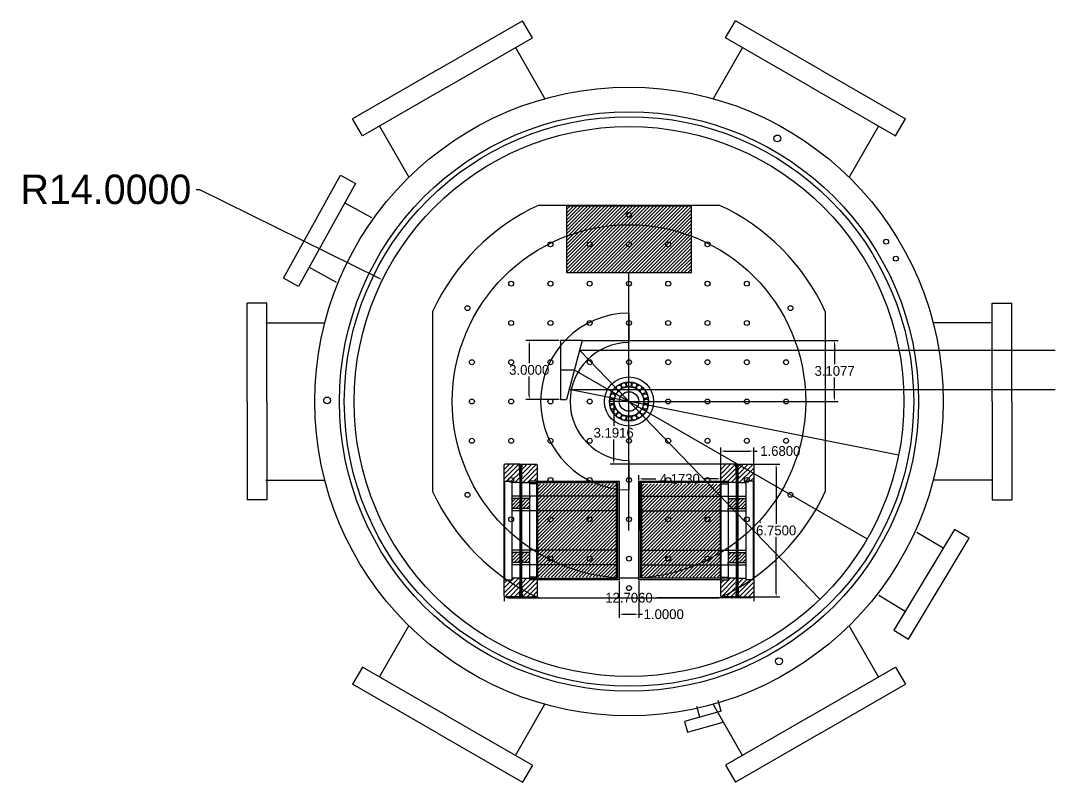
# Model space of a CAD drawing. Header units: inches. Extents: x -84 to 208, y -103 to 33.
# Drawn here: x -34 to 18.6, y -84.5 to -45.7 of the extents above; entities that cross this region are included whole.
import ezdxf

# ---------------------------------------------------------------- set-up
doc = ezdxf.new("R2010")
doc.units = ezdxf.units.IN
doc.header["$MEASUREMENT"] = 0
doc.dimstyles.get("Standard").update_dxf_attribs({"dimtxt": 0.5, "dimasz": 0.18, "dimexe": 0.18, "dimexo": 0.0625, "dimgap": 0.09, "dimtad": 0, "dimtih": 1, "dimtoh": 1, "dimdec": 4, "dimzin": 0, "dimdsep": 46, "dimtxsty": 'Standard', "dimcen": 0.09, "dimadec": 0, "dimazin": 0, "dimtfac": 1, "dimtdec": 4, "dimtofl": 0, "dimtmove": 0, "dimatfit": 3, "dimfxl": 1, "dimtolj": 1, "dimtzin": 0, "dimarcsym": 0})
pattern_1 = [(45, (-92.60263, -62.58413), (-0.08838835, 0.08838835), [])]
pattern_2 = [(225, (86.46717, -80.76791), (0.08838835, -0.08838835), [])]

# ---------------------------------------------------------------- blocks, each defined once
blk = doc.blocks.new('*D43')
at = {"color": 0, "lineweight": -2, "transparency": 16777216}
for p, q in [((-25.118, -54.317), (-24.938, -54.317)), ((-24.938, -54.317), (-15.784, -58.834)), ((-3.158, -65.109), (-2.978, -65.109)), ((-3.068, -65.199), (-3.068, -65.019))]:
    blk.add_line(p, q, dxfattribs=at)
at = {"color": 0, "transparency": 16777216}
blk.add_solid([(-15.771, -58.807), (-15.797, -58.861), (-15.622, -58.914)], dxfattribs=at)
at = {"layer": 'Defpoints', "color": 0, "transparency": 16777216}
for p in [(-15.622, -58.914), (-3.068, -65.109)]:
    blk.add_point(p, dxfattribs=at)
at = {"color": 0, "transparency": 16777216, "insert": (-29.708, -54.317), "char_height": 1.5, "attachment_point": 5}
blk.add_mtext('\\A1;R14.0000', dxfattribs=at)
blk = doc.blocks.new('*D44')
at = {"color": 0, "lineweight": -2, "transparency": 16777216}
for p, q in [((-6.617, -62.002), (-8.328, -62.002)), ((-8.148, -62.182), (-8.148, -63.162)), ((-8.148, -64.822), (-8.148, -63.842)), ((-6.617, -65.002), (-8.328, -65.002))]:
    blk.add_line(p, q, dxfattribs=at)
at = {"color": 0, "transparency": 16777216}
for points in [[(-8.178, -62.182), (-8.118, -62.182), (-8.148, -62.002)], [(-8.178, -64.822), (-8.118, -64.822), (-8.148, -65.002)]]:
    blk.add_solid(points, dxfattribs=at)
at = {"layer": 'Defpoints', "color": 0, "transparency": 16777216}
for p in [(-6.554, -62.002), (-8.148, -65.002), (-6.554, -65.002)]:
    blk.add_point(p, dxfattribs=at)
at = {"color": 0, "transparency": 16777216, "insert": (-8.148, -63.502), "char_height": 0.5, "attachment_point": 5}
blk.add_mtext('\\A1;3.0000', dxfattribs=at)
blk = doc.blocks.new('*D45')
at = {"color": 0, "lineweight": -2, "transparency": 16777216}
for p, q in [((-3.13, -65.109), (-4.027, -65.109)), ((-3.847, -65.289), (-3.847, -66.365)), ((-3.847, -68.121), (-3.847, -67.045)), ((-3.13, -68.301), (-4.027, -68.301))]:
    blk.add_line(p, q, dxfattribs=at)
at = {"color": 0, "transparency": 16777216}
for points in [[(-3.877, -65.289), (-3.817, -65.289), (-3.847, -65.109)], [(-3.877, -68.121), (-3.817, -68.121), (-3.847, -68.301)]]:
    blk.add_solid(points, dxfattribs=at)
at = {"layer": 'Defpoints', "color": 0, "transparency": 16777216}
for p in [(-3.068, -65.109), (-3.847, -68.301), (-3.068, -68.301)]:
    blk.add_point(p, dxfattribs=at)
at = {"color": 0, "transparency": 16777216, "insert": (-3.847, -66.705), "char_height": 0.5, "attachment_point": 5}
blk.add_mtext('\\A1;3.1916', dxfattribs=at)
blk = doc.blocks.new('*D46')
at = {"color": 0, "lineweight": -2, "transparency": 16777216}
for p, q in [((3.312, -68.301), (4.608, -68.301)), ((4.428, -68.481), (4.428, -71.336)), ((4.428, -74.871), (4.428, -72.016)), ((3.312, -75.051), (4.608, -75.051))]:
    blk.add_line(p, q, dxfattribs=at)
at = {"color": 0, "transparency": 16777216}
for points in [[(4.398, -68.481), (4.458, -68.481), (4.428, -68.301)], [(4.398, -74.871), (4.458, -74.871), (4.428, -75.051)]]:
    blk.add_solid(points, dxfattribs=at)
at = {"layer": 'Defpoints', "color": 0, "transparency": 16777216}
for p in [(3.249, -68.301), (3.249, -75.051), (4.428, -75.051)]:
    blk.add_point(p, dxfattribs=at)
at = {"color": 0, "transparency": 16777216, "insert": (4.428, -71.676), "char_height": 0.5, "attachment_point": 5}
blk.add_mtext('\\A1;6.7500', dxfattribs=at)
blk = doc.blocks.new('*D47')
at = {"color": 0, "lineweight": -2, "transparency": 16777216}
for p, q in [((-9.421, -75.084), (-9.421, -75.283)), ((-9.241, -75.103), (-4.491, -75.103)), ((3.105, -75.103), (-1.644, -75.103)), ((3.285, -75.083), (3.285, -75.283))]:
    blk.add_line(p, q, dxfattribs=at)
at = {"color": 0, "transparency": 16777216}
for points in [[(-9.241, -75.073), (-9.241, -75.133), (-9.421, -75.103)], [(3.105, -75.073), (3.105, -75.133), (3.285, -75.103)]]:
    blk.add_solid(points, dxfattribs=at)
at = {"layer": 'Defpoints', "color": 0, "transparency": 16777216}
for p in [(-9.421, -75.021), (3.285, -75.021), (3.285, -75.103)]:
    blk.add_point(p, dxfattribs=at)
at = {"color": 0, "transparency": 16777216, "insert": (-3.068, -75.103), "char_height": 0.5, "attachment_point": 5}
blk.add_mtext('\\A1;12.7060', dxfattribs=at)
blk = doc.blocks.new('*D48')
at = {"color": 0, "lineweight": -2, "transparency": 16777216}
for p, q in [((-3.005, -62.002), (7.584, -62.002)), ((7.404, -62.182), (7.404, -63.215)), ((7.404, -64.929), (7.404, -63.895)), ((-3.005, -65.109), (7.584, -65.109))]:
    blk.add_line(p, q, dxfattribs=at)
at = {"color": 0, "transparency": 16777216}
for points in [[(7.374, -62.182), (7.434, -62.182), (7.404, -62.002)], [(7.374, -64.929), (7.434, -64.929), (7.404, -65.109)]]:
    blk.add_solid(points, dxfattribs=at)
at = {"layer": 'Defpoints', "color": 0, "transparency": 16777216}
for p in [(-3.068, -62.002), (-3.068, -65.109), (7.404, -65.109)]:
    blk.add_point(p, dxfattribs=at)
at = {"color": 0, "transparency": 16777216, "insert": (7.404, -63.555), "char_height": 0.5, "attachment_point": 5}
blk.add_mtext('\\A1;3.1077', dxfattribs=at)
blk = doc.blocks.new('*D49')
at = {"color": 0, "lineweight": -2, "transparency": 16777216}
for p, q in [((-3.568, -74.244), (-3.568, -76.12)), ((-2.568, -74.244), (-2.568, -76.12)), ((-3.388, -75.94), (-2.748, -75.94)), ((-2.568, -75.94), (-2.388, -75.94))]:
    blk.add_line(p, q, dxfattribs=at)
at = {"color": 0, "transparency": 16777216}
for points in [[(-3.388, -75.91), (-3.388, -75.97), (-3.568, -75.94)], [(-2.748, -75.91), (-2.748, -75.97), (-2.568, -75.94)]]:
    blk.add_solid(points, dxfattribs=at)
at = {"layer": 'Defpoints', "color": 0, "transparency": 16777216}
for p in [(-3.568, -74.181), (-2.568, -74.181), (-2.568, -75.94)]:
    blk.add_point(p, dxfattribs=at)
at = {"color": 0, "transparency": 16777216, "insert": (-1.298, -75.94), "char_height": 0.5, "attachment_point": 5}
blk.add_mtext('\\A1;1.0000', dxfattribs=at)
blk = doc.blocks.new('*D50')
at = {"color": 0, "lineweight": -2, "transparency": 16777216}
for p, q in [((1.605, -68.268), (1.605, -67.452)), ((1.785, -67.632), (3.105, -67.632)), ((3.285, -68.268), (3.285, -67.452)), ((3.285, -67.632), (3.465, -67.632))]:
    blk.add_line(p, q, dxfattribs=at)
at = {"color": 0, "transparency": 16777216}
for points in [[(1.785, -67.602), (1.785, -67.662), (1.605, -67.632)], [(3.105, -67.602), (3.105, -67.662), (3.285, -67.632)]]:
    blk.add_solid(points, dxfattribs=at)
at = {"layer": 'Defpoints', "color": 0, "transparency": 16777216}
for p in [(3.285, -67.632), (1.605, -68.331), (3.285, -68.331)]:
    blk.add_point(p, dxfattribs=at)
at = {"color": 0, "transparency": 16777216, "insert": (4.639, -67.632), "char_height": 0.5, "attachment_point": 5}
blk.add_mtext('\\A1;1.6800', dxfattribs=at)
blk = doc.blocks.new('*D51')
at = {"color": 0, "lineweight": -2, "transparency": 16777216}
for p, q in [((-2.568, -69.108), (-2.568, -68.868)), ((1.605, -69.108), (1.605, -68.868)), ((-2.388, -69.048), (-1.696, -69.048)), ((1.425, -69.048), (0.734, -69.048))]:
    blk.add_line(p, q, dxfattribs=at)
at = {"color": 0, "transparency": 16777216}
for points in [[(-2.388, -69.018), (-2.388, -69.078), (-2.568, -69.048)], [(1.425, -69.018), (1.425, -69.078), (1.605, -69.048)]]:
    blk.add_solid(points, dxfattribs=at)
at = {"layer": 'Defpoints', "color": 0, "transparency": 16777216}
for p in [(-2.568, -69.171), (1.605, -69.048), (1.605, -69.171)]:
    blk.add_point(p, dxfattribs=at)
at = {"color": 0, "transparency": 16777216, "insert": (-0.481, -69.048), "char_height": 0.5, "attachment_point": 5}
blk.add_mtext('\\A1;4.1730', dxfattribs=at)

msp = doc.modelspace()

# ---------------------------------------------------------------- hatches: boundary and pattern name
h = msp.add_hatch()
h.set_pattern_fill('ANSI31', color=256)
h.set_pattern_definition([(45, (82.6978, -97.03805), (-0.08838835, 0.08838835), [])])
h.paths.add_polyline_path([(-3.06773, -58.54243), (0.10877, -58.54243), (0.10877, -55.16743), (-6.24423, -55.16743), (-6.24423, -58.54243)])
h = msp.add_hatch()
h.set_pattern_fill('ANSI31', color=1)
h.set_pattern_definition(pattern_1)
h.paths.add_polyline_path([(-3.72073, -69.30122), (-7.72073, -69.30122), (-7.72073, -69.92622), (-3.72073, -69.92622)])
h.paths.add_polyline_path([(-3.72073, -69.92622), (-7.72073, -69.92622), (-7.72073, -70.67622), (-3.72073, -70.67622)])
h.paths.add_polyline_path([(-3.72073, -70.67622), (-7.72073, -70.67622), (-7.72073, -71.67622), (-3.72073, -71.67622)])
h.paths.add_polyline_path([(-3.72073, -71.67622), (-7.72073, -71.67622), (-7.72073, -72.67622), (-3.72073, -72.67622)])
h.paths.add_polyline_path([(-3.72073, -72.67622), (-7.72073, -72.67622), (-7.72073, -73.42622), (-3.72073, -73.42622)])
h.paths.add_polyline_path([(-3.72073, -73.42622), (-7.72073, -73.42622), (-7.72073, -74.05121), (-3.72073, -74.05121)])
h = msp.add_hatch()
h.set_pattern_fill('ANSI31', color=1, angle=180)
h.set_pattern_definition(pattern_2)
h.paths.add_polyline_path([(-2.41473, -74.05082), (1.58527, -74.05082), (1.58527, -73.42582), (-2.41473, -73.42582)])
h.paths.add_polyline_path([(-2.41473, -73.42582), (1.58527, -73.42582), (1.58527, -72.67582), (-2.41473, -72.67582)])
h.paths.add_polyline_path([(-2.41473, -72.67582), (1.58527, -72.67582), (1.58527, -71.67582), (-2.41473, -71.67582)])
h.paths.add_polyline_path([(-2.41473, -71.67582), (1.58527, -71.67582), (1.58527, -70.67582), (-2.41473, -70.67582)])
h.paths.add_polyline_path([(-2.41473, -70.67582), (1.58527, -70.67582), (1.58527, -69.92582), (-2.41473, -69.92582)])
h.paths.add_polyline_path([(-2.41473, -69.92582), (1.58527, -69.92582), (1.58527, -69.30083), (-2.41473, -69.30083)])
h = msp.add_hatch()
h.set_pattern_fill('ANSI31', color=256)
h.set_pattern_definition(pattern_1)
h.paths.add_polyline_path([(-8.53073, -70.55122), (-8.12073, -70.55122), (-8.12073, -70.05122), (-8.53073, -70.05122)])
h.paths.add_polyline_path([(-8.63073, -70.55122), (-8.63073, -70.05122), (-9.04073, -70.05122), (-9.04073, -70.55122)])
h.paths.add_polyline_path([(-8.63073, -73.30122), (-8.63073, -72.80122), (-9.04073, -72.80122), (-9.04073, -73.30122)])
h.paths.add_polyline_path([(-8.12073, -72.80122), (-8.53073, -72.80122), (-8.53073, -73.30122), (-8.12073, -73.30122)])
h = msp.add_hatch()
h.set_pattern_fill('ANSI31', color=256, angle=180)
h.set_pattern_definition(pattern_2)
h.paths.add_polyline_path([(2.39527, -72.80082), (1.98527, -72.80082), (1.98527, -73.30082), (2.39527, -73.30082)])
h.paths.add_polyline_path([(2.49527, -72.80082), (2.49527, -73.30082), (2.90527, -73.30082), (2.90527, -72.80082)])
h.paths.add_polyline_path([(2.49527, -70.05082), (2.49527, -70.55082), (2.90527, -70.55082), (2.90527, -70.05082)])
h.paths.add_polyline_path([(1.98527, -70.55082), (2.39527, -70.55082), (2.39527, -70.05082), (1.98527, -70.05082)])

# ---------------------------------------------------------------- linework, layer by layer
for p, q in [((-12.81773, -48.22173), (-8.4876, -45.72173)), ((-7.9876, -46.58776), (-8.4876, -45.72173)), ((1.85215, -46.58776), (2.35215, -45.72173)), ((6.68227, -48.22173), (2.35215, -45.72173)), ((-12.31773, -49.08776), (-7.9876, -46.58776)), ((6.18227, -49.08776), (1.85215, -46.58776)), ((-8.85363, -47.08776), (-7.34959, -49.69282)), ((2.71817, -47.08776), (1.21414, -49.69282)), ((2.71817, -47.08776), (1.21414, -49.69282)), ((-12.81773, -48.22173), (-17.14785, -50.72173)), ((6.68227, -48.22173), (11.0124, -50.72173)), ((-12.31773, -49.08776), (-16.64785, -51.58776)), ((6.18227, -49.08776), (10.5124, -51.58776)), ((-16.64785, -51.58776), (-17.14785, -50.72173)), ((-15.78183, -51.08776), (-14.2778, -53.69282)), ((9.64637, -51.08776), (8.14234, -53.69282)), ((9.64637, -51.08776), (8.14234, -53.69282)), ((10.5124, -51.58776), (11.0124, -50.72173)), ((-17.54212, -54.98751), (-16.17382, -55.74194)), ((-7.6503, -55.10923), (1.51485, -55.10923)), ((0.10877, -55.16743), (-6.24423, -55.16743)), ((-6.24423, -55.16743), (-6.24423, -58.54243)), ((0.10877, -58.54243), (0.10877, -55.16743)), ((-19.21368, -56.207), (-19.21368, -56.207)), ((-19.35274, -58.27144), (-17.98444, -59.02586)), ((-6.24423, -58.54243), (-3.06773, -58.54243)), ((-3.06773, -58.54243), (0.10877, -58.54243)), ((-3.06773, -65.10923), (-3.06773, -58.54243)), ((-22.50905, -65.10923), (-22.50905, -60.10923)), ((-21.50905, -60.10923), (-22.50905, -60.10923)), ((-21.50905, -65.10923), (-21.50905, -60.10923)), ((-13.06773, -60.52665), (-13.06773, -69.6918)), ((6.93227, -60.52665), (6.93227, -69.6918)), ((15.43227, -65.10923), (15.43227, -60.10923)), ((15.43227, -60.10923), (16.43227, -60.10923)), ((16.43227, -65.10923), (16.43227, -60.10923)), ((-21.56773, -61.10923), (-18.55966, -61.10923)), ((-3.06773, -60.60923), (-3.06773, -62.10923)), ((15.43227, -61.10923), (12.42421, -61.10923)), ((15.43227, -61.10923), (12.42421, -61.10923)), ((-5.45423, -62.00155), (-3.06773, -62.00155)), ((-5.85231, -63.50155), (9.05663, -72.10923)), ((-22.50905, -65.10923), (-22.50905, -70.10923)), ((-21.50905, -65.10923), (-21.50905, -70.10923)), ((-3.06773, -71.67603), (-3.06773, -65.10923)), ((15.43227, -65.10923), (15.43227, -70.10923)), ((16.43227, -65.10923), (16.43227, -70.10923)), ((-3.24138, -66.09403), (-3.24138, -66.09403)), ((-8.58073, -68.33137), (-8.58073, -71.67622)), ((-3.06773, -68.10923), (-3.06773, -69.60923)), ((1.63527, -68.30082), (-3.06773, -68.30082)), ((-21.56773, -69.10923), (-18.55966, -69.10923)), ((-8.12073, -69.24122), (-3.65073, -69.24122)), ((-7.77073, -69.17122), (-3.65073, -69.17122)), ((-3.72073, -69.30122), (-3.72073, -69.92622)), ((-3.65073, -69.17122), (-3.56773, -69.17083)), ((-3.65073, -71.67621), (-3.65073, -69.24122)), ((-3.65073, -69.24122), (-3.65073, -71.67622)), ((-3.56773, -69.17083), (-3.56773, -74.18121)), ((-2.56773, -74.18121), (-2.56773, -69.17083)), ((-2.56773, -69.17083), (-2.48473, -69.17083)), ((-2.56773, -69.17083), (-2.56773, -71.67603)), ((-2.48473, -69.17083), (1.63527, -69.17082)), ((-2.48473, -71.67583), (-2.48473, -69.24082)), ((1.98527, -69.24082), (-2.48473, -69.24082)), ((15.43227, -69.10923), (12.42421, -69.10923)), ((15.43227, -69.10923), (12.42421, -69.10923)), ((-8.12073, -69.92622), (-9.04073, -69.92622)), ((-8.12073, -70.05122), (-9.04073, -70.05122)), ((-8.12073, -69.92622), (-8.12073, -70.05122)), ((1.98527, -69.92582), (1.98527, -70.05082)), ((1.98527, -69.92582), (2.90527, -69.92582)), ((1.98527, -70.05082), (2.90527, -70.05082)), ((-21.50905, -70.10923), (-22.50905, -70.10923)), ((-8.12073, -70.55122), (-9.04073, -70.55122)), ((-8.12073, -70.67622), (-8.12073, -70.55122)), ((1.98527, -70.67582), (1.98527, -70.55082)), ((1.98527, -70.55082), (2.90527, -70.55082)), ((15.43227, -70.10923), (16.43227, -70.10923)), ((-8.12073, -70.67622), (-9.04073, -70.67622)), ((1.98527, -70.67582), (2.90527, -70.67582)), ((3.65331, -71.2298), (3.59387, -71.28774)), ((-3.65073, -71.67621), (-3.65073, -74.11122)), ((-2.48473, -74.11082), (-2.48473, -71.67582)), ((-2.48473, -71.67583), (-2.48473, -74.11082)), ((2.44527, -75.02067), (2.44527, -71.67582)), ((12.93513, -72.58356), (11.59762, -71.77579)), ((-8.12073, -72.67622), (-9.04073, -72.67622)), ((-8.12073, -72.67622), (-8.12073, -72.80122)), ((1.98527, -72.67582), (1.98527, -72.80082)), ((1.98527, -72.67582), (2.90527, -72.67582)), ((-8.12073, -72.80122), (-9.04073, -72.80122)), ((1.98527, -72.80082), (2.90527, -72.80082)), ((-8.12073, -73.30122), (-9.04073, -73.30122)), ((-8.12073, -73.42622), (-9.04073, -73.42622)), ((-8.12073, -73.42622), (-8.12073, -73.30122)), ((-2.41473, -74.05082), (-2.41473, -73.42582)), ((1.98527, -73.42582), (1.98527, -73.30082)), ((1.98527, -73.30082), (2.90527, -73.30082)), ((1.98527, -73.42582), (2.90527, -73.42582)), ((-8.12073, -74.11122), (-3.65073, -74.11122)), ((-3.65073, -74.18121), (-7.77073, -74.18122)), ((-3.56773, -74.18121), (-3.65073, -74.18121)), ((-2.48473, -74.18082), (-2.56773, -74.18121)), ((1.98527, -74.11082), (-2.48473, -74.11082)), ((1.63527, -74.18082), (-2.48473, -74.18082)), ((-7.6503, -75.10923), (1.51485, -75.10923)), ((10.99648, -75.79357), (9.65898, -74.9858)), ((-15.78183, -79.1307), (-14.2778, -76.52563)), ((9.64637, -79.1307), (8.14234, -76.52563)), ((-16.64785, -78.6307), (-17.14785, -79.49672)), ((-12.31773, -81.1307), (-16.64785, -78.6307)), ((6.18227, -81.1307), (10.5124, -78.6307)), ((10.5124, -78.6307), (11.0124, -79.49672)), ((-12.81773, -81.99672), (-17.14785, -79.49672)), ((6.68227, -81.99672), (11.0124, -79.49672)), ((-8.85363, -83.1307), (-7.34959, -80.52563)), ((2.71817, -83.1307), (1.21414, -80.52563)), ((1.6281, -80.87799), (1.47439, -80.3369)), ((-12.31773, -81.1307), (-7.9876, -83.6307)), ((0.54592, -81.18541), (0.39221, -80.64432)), ((6.18227, -81.1307), (1.85215, -83.6307)), ((-12.81773, -81.99672), (-8.4876, -84.49672)), ((6.68227, -81.99672), (2.35215, -84.49672)), ((-7.9876, -83.6307), (-8.4876, -84.49672)), ((1.85215, -83.6307), (2.35215, -84.49672))]:
    msp.add_line(p, q)
at = {"color": 2}
for p, q in [((-5.45423, -62.00155), (-6.55423, -62.00155)), ((-6.55423, -62.00155), (-6.55423, -65.00155)), ((-6.55423, -62.00155), (-6.55423, -63.50155)), ((-5.45423, -62.00155), (-6.25423, -65.00155)), ((-6.55423, -63.50155), (-5.85231, -63.50155)), ((-6.55423, -65.00155), (-6.25423, -65.00155))]:
    msp.add_line(p, q, dxfattribs=at)
at = {"color": 1}
for p, q in [((-5.58756, -62.50155), (18.64577, -62.50155)), ((-5.58756, -62.50155), (6.66075, -75.17684)), ((-6.1209, -64.50155), (18.64577, -64.50155)), ((10.66295, -67.84207), (-6.1209, -64.50155))]:
    msp.add_line(p, q, dxfattribs=at)
at = {"color": 2, "linetype": 'Continuous'}
for p, q in [((-8.67354, -68.30123), (-9.42073, -69.04841)), ((-8.9151, -68.30123), (-9.42073, -68.80685)), ((-9.15666, -68.30123), (-9.42073, -68.56529)), ((-8.53932, -68.82212), (-8.01842, -68.30122)), ((-8.53073, -69.05508), (-7.77686, -68.30122)), ((-8.52596, -68.5672), (-8.25998, -68.30122)), ((-8.5126, -68.31228), (-8.50154, -68.30122)), ((2.35245, -68.30082), (1.60527, -69.04801)), ((2.1109, -68.30082), (1.60527, -68.80645)), ((1.86934, -68.30082), (1.60527, -68.56489)), ((2.48668, -68.82171), (3.00758, -68.30081)), ((2.49527, -69.05468), (3.24914, -68.30081)), ((2.50004, -68.5668), (2.76602, -68.30081)), ((2.5134, -68.31188), (2.52446, -68.30081)), ((-8.63861, -68.50784), (-9.30199, -69.17123)), ((-8.62658, -68.73737), (-9.06043, -69.17123)), ((-8.6153, -68.96766), (-8.88887, -69.24123)), ((-8.4753, -69.24122), (-7.74073, -68.50664)), ((-8.23375, -69.24122), (-7.74073, -68.7482)), ((-7.92219, -69.17122), (-7.74073, -68.98976)), ((2.38739, -68.50744), (1.72401, -69.17082)), ((2.39942, -68.73697), (1.96557, -69.17082)), ((2.41069, -68.96726), (2.13713, -69.24082)), ((2.55069, -69.24081), (3.28527, -68.50624)), ((2.79225, -69.24081), (3.28527, -68.7478)), ((3.10381, -69.17081), (3.28527, -68.98935)), ((-8.63073, -69.22464), (-8.64731, -69.24123)), ((2.39527, -69.22424), (2.37869, -69.24082)), ((-8.68615, -74.11123), (-9.42073, -74.8458)), ((-8.92771, -74.11123), (-9.42073, -74.60424)), ((-9.23927, -74.18123), (-9.42073, -74.36269)), ((-8.63073, -74.29736), (-9.38459, -75.05123)), ((-8.54615, -74.38478), (-8.27258, -74.11122)), ((-8.53488, -74.61507), (-8.10103, -74.18122)), ((-8.53073, -74.1278), (-8.51414, -74.11122)), ((-8.52285, -74.8446), (-7.85947, -74.18122)), ((2.33985, -74.11082), (1.60527, -74.8454)), ((2.09829, -74.11082), (1.60527, -74.60384)), ((1.78673, -74.18082), (1.60527, -74.36228)), ((2.39527, -74.29696), (1.64141, -75.05082)), ((2.47985, -74.38438), (2.75341, -74.11081)), ((2.49112, -74.61467), (2.92497, -74.18081)), ((2.49527, -74.1274), (2.51186, -74.11081)), ((2.50315, -74.8442), (3.16653, -74.18081)), ((-8.62213, -74.53033), (-9.14303, -75.05123)), ((-8.63549, -74.78524), (-8.90148, -75.05123)), ((-8.48791, -75.05122), (-7.74073, -74.30403)), ((-8.24635, -75.05122), (-7.74073, -74.54559)), ((-8.00479, -75.05122), (-7.74073, -74.78715)), ((2.40386, -74.52992), (1.88296, -75.05082)), ((2.3905, -74.78484), (2.12452, -75.05082)), ((2.53809, -75.05081), (3.28527, -74.30363)), ((2.77965, -75.05081), (3.28527, -74.54519)), ((3.0212, -75.05081), (3.28527, -74.78675)), ((-8.64885, -75.04016), (-8.65992, -75.05123)), ((2.37714, -75.03976), (2.36608, -75.05082))]:
    msp.add_line(p, q, dxfattribs=at)
at = {"color": 7, "linetype": 'Continuous'}
for p, q in [((-9.39073, -68.30123), (-9.42073, -68.33123)), ((-9.42073, -75.02123), (-9.42073, -68.33123)), ((-8.64943, -68.30123), (-9.39073, -68.30123)), ((-8.61878, -68.88623), (-8.64943, -68.30123)), ((-8.61073, -68.30137), (-8.64943, -68.30137)), ((-8.61073, -68.30137), (-8.58073, -68.33137)), ((-8.58073, -68.33136), (-8.55073, -68.30136)), ((-8.58073, -68.33136), (-8.58073, -75.02107)), ((-8.58073, -75.02108), (-8.58073, -68.33137)), ((-8.55073, -68.30136), (-8.51203, -68.30136)), ((-8.54268, -68.88622), (-8.51202, -68.30122)), ((-8.51202, -68.30122), (-7.77073, -68.30122)), ((-7.77073, -68.30122), (-7.74073, -68.33122)), ((-7.74073, -68.33122), (-7.74073, -75.02122)), ((1.63527, -68.30082), (1.60527, -68.33082)), ((1.60527, -75.02082), (1.60527, -68.33082)), ((2.37656, -68.30082), (1.63527, -68.30082)), ((2.40722, -68.88582), (2.37656, -68.30082)), ((2.41527, -68.30097), (2.37657, -68.30097)), ((2.41527, -68.30097), (2.44527, -68.33097)), ((2.44527, -68.33096), (2.47527, -68.30096)), ((2.44527, -68.33096), (2.44527, -75.02067)), ((2.44527, -75.02068), (2.44527, -68.33097)), ((2.47527, -68.30096), (2.51397, -68.30096)), ((2.48332, -68.88581), (2.51398, -68.30081)), ((2.51398, -68.30081), (3.25527, -68.30081)), ((3.25527, -68.30081), (3.28527, -68.33081)), ((3.28527, -68.33081), (3.28527, -75.02081)), ((-8.64494, -68.88623), (-8.61878, -68.88623)), ((-8.64494, -68.88623), (-8.60673, -68.99123)), ((-8.63073, -68.99123), (-8.60673, -68.99123)), ((-8.63073, -68.99123), (-8.63073, -74.36123)), ((-8.61877, -68.8864), (-8.58073, -68.8864)), ((-8.60673, -68.99123), (-8.60673, -74.36123)), ((-8.54269, -68.88639), (-8.58073, -68.88639)), ((-8.51651, -68.88622), (-8.55473, -68.99122)), ((-8.55473, -74.36122), (-8.55473, -68.99122)), ((-8.53073, -68.99122), (-8.55473, -68.99122)), ((-8.51651, -68.88622), (-8.54268, -68.88622)), ((-8.53073, -74.36122), (-8.53073, -68.99122)), ((2.38105, -68.88582), (2.40722, -68.88582)), ((2.38105, -68.88582), (2.41927, -68.99082)), ((2.39527, -68.99082), (2.41927, -68.99082)), ((2.39527, -68.99082), (2.39527, -74.36082)), ((2.40723, -68.886), (2.44527, -68.886)), ((2.41927, -68.99082), (2.41927, -74.36082)), ((2.48331, -68.88599), (2.44527, -68.88599)), ((2.50949, -68.88581), (2.47127, -68.99081)), ((2.47127, -74.36081), (2.47127, -68.99081)), ((2.49527, -68.99081), (2.47127, -68.99081)), ((2.50949, -68.88581), (2.48332, -68.88581)), ((2.49527, -74.36081), (2.49527, -68.99081)), ((-9.42073, -69.14123), (-9.39073, -69.17123)), ((-9.39073, -69.17123), (-9.04073, -69.17123)), ((-9.39073, -74.18123), (-9.39073, -69.17123)), ((-9.04073, -69.17123), (-9.04073, -74.18123)), ((-8.63073, -69.24123), (-9.04073, -69.24123)), ((-8.53073, -69.24122), (-8.12073, -69.24122)), ((-8.12073, -74.18122), (-8.12073, -69.17122)), ((-7.77073, -69.17122), (-8.12073, -69.17122)), ((-7.74073, -69.14122), (-7.77073, -69.17122)), ((-7.77073, -69.17122), (-7.77073, -74.18122)), ((1.60527, -69.14082), (1.63527, -69.17082)), ((1.63527, -69.17082), (1.98527, -69.17082)), ((1.63527, -74.18082), (1.63527, -69.17082)), ((1.98527, -69.17082), (1.98527, -74.18082)), ((2.39527, -69.24082), (1.98527, -69.24082)), ((2.49527, -69.24081), (2.90527, -69.24081)), ((2.90527, -74.18081), (2.90527, -69.17081)), ((3.25527, -69.17081), (2.90527, -69.17081)), ((3.28527, -69.14081), (3.25527, -69.17081)), ((3.25527, -69.17081), (3.25527, -74.18081)), ((-9.42073, -74.21123), (-9.39073, -74.18123)), ((-9.39073, -74.18123), (-9.04073, -74.18123)), ((-8.63073, -74.11123), (-9.04073, -74.11123)), ((-8.53073, -74.11122), (-8.12073, -74.11122)), ((-7.77073, -74.18122), (-8.12073, -74.18122)), ((-7.74073, -74.21122), (-7.77073, -74.18122)), ((1.60527, -74.21082), (1.63527, -74.18082)), ((1.63527, -74.18082), (1.98527, -74.18082)), ((2.39527, -74.11082), (1.98527, -74.11082)), ((2.49527, -74.11081), (2.90527, -74.11081)), ((3.25527, -74.18081), (2.90527, -74.18081)), ((3.28527, -74.21081), (3.25527, -74.18081)), ((-8.61878, -74.46623), (-8.64943, -75.05123)), ((-8.64494, -74.46623), (-8.60673, -74.36123)), ((-8.64494, -74.46623), (-8.61878, -74.46623)), ((-8.63073, -74.36123), (-8.60673, -74.36123)), ((-8.61877, -74.46605), (-8.58073, -74.46605)), ((-8.54269, -74.46604), (-8.58073, -74.46604)), ((-8.53073, -74.36122), (-8.55473, -74.36122)), ((-8.51651, -74.46622), (-8.55473, -74.36122)), ((-8.51651, -74.46622), (-8.54268, -74.46622)), ((-8.54268, -74.46622), (-8.51202, -75.05122)), ((2.40722, -74.46582), (2.37656, -75.05082)), ((2.38105, -74.46582), (2.41927, -74.36082)), ((2.38105, -74.46582), (2.40722, -74.46582)), ((2.39527, -74.36082), (2.41927, -74.36082)), ((2.40723, -74.46565), (2.44527, -74.46565)), ((2.48331, -74.46564), (2.44527, -74.46564)), ((2.49527, -74.36081), (2.47127, -74.36081)), ((2.50949, -74.46581), (2.47127, -74.36081)), ((2.50949, -74.46581), (2.48332, -74.46581)), ((2.48332, -74.46581), (2.51398, -75.05081)), ((-9.39073, -75.05123), (-9.42073, -75.02123)), ((-8.64943, -75.05123), (-9.39073, -75.05123)), ((-8.61073, -75.05108), (-8.64943, -75.05108)), ((-8.58073, -75.02108), (-8.61073, -75.05108)), ((-8.55073, -75.05107), (-8.58073, -75.02107)), ((-8.55073, -75.05107), (-8.51203, -75.05107)), ((-8.51202, -75.05122), (-7.77073, -75.05122)), ((-7.77073, -75.05122), (-7.74073, -75.02122)), ((1.63527, -75.05082), (1.60527, -75.02082)), ((2.37656, -75.05082), (1.63527, -75.05082)), ((2.41527, -75.05068), (2.37657, -75.05068)), ((2.44527, -75.02068), (2.41527, -75.05068)), ((2.47527, -75.05067), (2.44527, -75.02067)), ((2.47527, -75.05067), (2.51397, -75.05067)), ((2.51398, -75.05081), (3.25527, -75.05081)), ((3.25527, -75.05081), (3.28527, -75.02081))]:
    msp.add_line(p, q, dxfattribs=at)
at = {"color": 4}
for p, q in [((-8.12073, -74.05121), (-8.12073, -69.30122)), ((-7.72073, -69.30122), (-8.12073, -69.30122)), ((-7.72073, -69.30122), (-7.72073, -74.05121)), ((-3.72073, -69.30122), (-3.72073, -74.05121)), ((-3.72073, -69.30122), (-3.65073, -69.30122)), ((-3.72073, -69.30122), (-3.72073, -70.67622)), ((-3.65073, -71.67622), (-3.65073, -69.30122)), ((-2.48473, -71.67583), (-2.48473, -69.30083)), ((-2.41473, -69.30083), (-2.48473, -69.30083)), ((-2.41473, -74.05082), (-2.41473, -69.30083)), ((1.58527, -74.05082), (1.58527, -69.30083)), ((1.58527, -69.30083), (1.98527, -69.30083)), ((1.98527, -69.30083), (1.98527, -74.05082)), ((-3.72073, -69.92622), (-8.12073, -69.92622)), ((-3.72073, -69.92622), (-7.72073, -69.92622)), ((-2.41473, -69.92582), (1.98527, -69.92582)), ((-3.72073, -70.67622), (-8.12073, -70.67622)), ((-2.41473, -70.67582), (1.98527, -70.67582)), ((-3.65073, -71.67621), (-3.65073, -74.05121)), ((-2.48473, -71.67582), (-2.48473, -74.05082)), ((-3.72073, -72.67622), (-8.12073, -72.67622)), ((-2.41473, -74.05082), (-2.41473, -72.67582)), ((-2.41473, -72.67582), (1.98527, -72.67582)), ((-3.72073, -73.42622), (-8.12073, -73.42622)), ((-2.41473, -73.42582), (1.98527, -73.42582)), ((-2.41473, -73.42582), (1.58527, -73.42582)), ((-7.72073, -74.05121), (-8.12073, -74.05121)), ((-3.72073, -74.05121), (-3.65073, -74.05121)), ((-2.41473, -74.05082), (-2.48473, -74.05082)), ((1.58527, -74.05082), (1.98527, -74.05082))]:
    msp.add_line(p, q, dxfattribs=at)
for points in [[(-16.99893, -54.00234), (-19.89593, -59.25661), (-20.66218, -58.83413), (-17.76518, -53.57986)], [(13.51672, -71.62056), (10.41488, -76.75657), (11.16389, -77.20892), (14.26572, -72.07291)]]:
    msp.add_lwpolyline(points, close=True)
msp.add_lwpolyline([(1.6281, -80.87799), (-0.23566, -81.40743), (-0.08195, -81.94852), (1.73727, -81.43173)])
for centre, radius in [((-3.06773, -65.10923), 16), ((-3.06773, -65.10923), 14.75), ((-3.06773, -65.10923), 14.5), ((-3.06773, -65.10923), 14), ((4.48917, -51.71719), 0.175), ((-3.06773, -55.60923), 0.125), ((-3.06773, -65.10923), 9), ((10.02645, -56.97195), 0.125), ((-7.06773, -57.10923), 0.125), ((-5.06773, -57.10923), 0.125), ((-3.06773, -57.10923), 0.125), ((-1.06773, -57.10923), 0.125), ((0.93227, -57.10923), 0.125), ((10.52645, -57.83797), 0.125), ((-9.06773, -59.10923), 0.125), ((-7.06773, -59.10923), 0.125), ((-5.06773, -59.10923), 0.125), ((-3.06773, -59.10923), 0.125), ((-1.06773, -59.10923), 0.125), ((0.93227, -59.10923), 0.125), ((2.93227, -59.10923), 0.125), ((-11.29497, -60.35923), 0.125), ((5.15951, -60.35923), 0.125), ((-9.06773, -61.10923), 0.125), ((-7.06773, -61.10923), 0.125), ((-5.06773, -61.10923), 0.125), ((-3.06773, -61.10923), 0.125), ((-1.06773, -61.10923), 0.125), ((0.93227, -61.10923), 0.125), ((2.93227, -61.10923), 0.125), ((-11.06773, -63.10923), 0.125), ((-9.06773, -63.10923), 0.125), ((-7.06773, -63.10923), 0.125), ((-5.06773, -63.10923), 0.125), ((-3.06773, -63.10923), 0.125), ((-1.06773, -63.10923), 0.125), ((0.93227, -63.10923), 0.125), ((2.93227, -63.10923), 0.125), ((4.93227, -63.10923), 0.125), ((-3.06773, -65.10923), 1.25), ((-3.06773, -65.10923), 1), ((-3.06773, -65.10923), 1), ((-3.58204, -64.40134), 0.125), ((-3.33812, -64.27705), 0.125), ((-3.06773, -64.23423), 0.125), ((-2.79734, -64.27705), 0.125), ((-2.55342, -64.40134), 0.125), ((-3.8999, -64.83884), 0.125), ((-3.77562, -64.59491), 0.125), ((-3.06773, -65.10923), 0.75), ((-3.06773, -65.10923), 0.5), ((-2.35984, -64.59491), 0.125), ((-2.23555, -64.83884), 0.125), ((-18.44268, -65.05817), 0.175), ((-11.06773, -65.10923), 0.125), ((-9.06773, -65.10923), 0.125), ((-7.06773, -65.10923), 0.125), ((-5.06773, -65.10923), 0.125), ((-3.94273, -65.10923), 0.125), ((-3.8999, -65.37962), 0.125), ((-2.23555, -65.37962), 0.125), ((-2.19273, -65.10923), 0.125), ((-1.06773, -65.10923), 0.125), ((0.93227, -65.10923), 0.125), ((2.93227, -65.10923), 0.125), ((4.93227, -65.10923), 0.125), ((-3.77562, -65.62354), 0.125), ((-3.58204, -65.81712), 0.125), ((-3.33812, -65.9414), 0.125), ((-3.06773, -65.98423), 0.125), ((-2.79734, -65.9414), 0.125), ((-2.55342, -65.81712), 0.125), ((-2.35984, -65.62354), 0.125), ((-11.06773, -67.10923), 0.125), ((-9.06773, -67.10923), 0.125), ((-7.06773, -67.10923), 0.125), ((-5.06773, -67.10923), 0.125), ((-3.06773, -67.10923), 0.125), ((-1.06773, -67.10923), 0.125), ((0.93227, -67.10923), 0.125), ((2.93227, -67.10923), 0.125), ((4.93227, -67.10923), 0.125), ((-9.06773, -69.10923), 0.125), ((-7.06773, -69.10923), 0.125), ((-5.06773, -69.10923), 0.125), ((-3.06773, -69.10923), 0.125), ((-1.06773, -69.10923), 0.125), ((0.93227, -69.10923), 0.125), ((2.93227, -69.10923), 0.125), ((-11.29497, -69.85923), 0.125), ((5.15951, -69.85923), 0.125), ((-9.06773, -71.10923), 0.125), ((-7.06773, -71.10923), 0.125), ((-5.06773, -71.10923), 0.125), ((-3.06773, -71.10923), 0.125), ((-1.06773, -71.10923), 0.125), ((0.93227, -71.10923), 0.125), ((2.93227, -71.10923), 0.125), ((-7.06773, -73.10923), 0.125), ((-5.06773, -73.10923), 0.125), ((-3.06773, -73.10923), 0.125), ((-1.06773, -73.10923), 0.125), ((0.93227, -73.10923), 0.125), ((-3.06773, -74.60923), 0.125), ((4.56977, -78.33776), 0.175)]:
    msp.add_circle(centre, radius)
for radius, start, end in [(11, 114.619977, 155.380023), (11, 24.619977, 65.380023), (4.5, 90, 270), (3, 90, 270), (11, 204.619977, 245.380023), (11, 294.619977, 335.380023)]:
    msp.add_arc((-3.06773, -65.10923), radius, start, end)

# ---------------------------------------------------------------- dimensions: what is measured, and where the dimension line sits
dim = msp.add_radius_dim(center=(-3.06773, -65.10923), mpoint=(-15.62238, -58.914), dimstyle='Standard', override={"dimtxt": 1.5})
dim.commit()
dim.dimension.update_dxf_attribs({"geometry": '*D43', "text_midpoint": (-29.70832, -54.31695), "dimtype": 164})
for base, p1, p2, picture, middle in [((-8.14761, -65.00155), (-6.55423, -62.00155), (-6.55423, -65.00155), '*D44', (-8.14761, -63.50155)), ((7.40391, -65.10923), (-3.06773, -62.00155), (-3.06773, -65.10923), '*D48', (7.40391, -63.55539)), ((-3.84747, -68.30082), (-3.06773, -65.10923), (-3.06773, -68.30082), '*D45', (-3.84747, -66.70502)), ((4.4283, -75.05081), (3.24914, -68.30081), (3.24914, -75.05081), '*D46', (4.4283, -71.67581))]:
    dim = msp.add_linear_dim(base=base, p1=p1, p2=p2, angle=90, dimstyle='Standard')
    dim.commit()
    dim.dimension.update_dxf_attribs({"geometry": picture, "text_midpoint": middle})
for base, p1, p2, picture, middle in [((3.28527, -67.63161), (1.60527, -68.33082), (3.28527, -68.33081), '*D50', (4.6386, -67.63161)), ((1.60527, -69.04846), (-2.56773, -69.17083), (1.60527, -69.17082), '*D51', (-0.48123, -69.04846)), ((-2.56773, -75.93987), (-3.56773, -74.18121), (-2.56773, -74.18121), '*D49', (-1.29773, -75.93987)), ((3.28527, -75.1031), (-9.42073, -75.02123), (3.28527, -75.02081), '*D47', (-3.06773, -75.1031))]:
    dim = msp.add_linear_dim(base=base, p1=p1, p2=p2, dimstyle='Standard')
    dim.commit()
    dim.dimension.update_dxf_attribs({"geometry": picture, "text_midpoint": middle})

doc.saveas('drawing.dxf')
